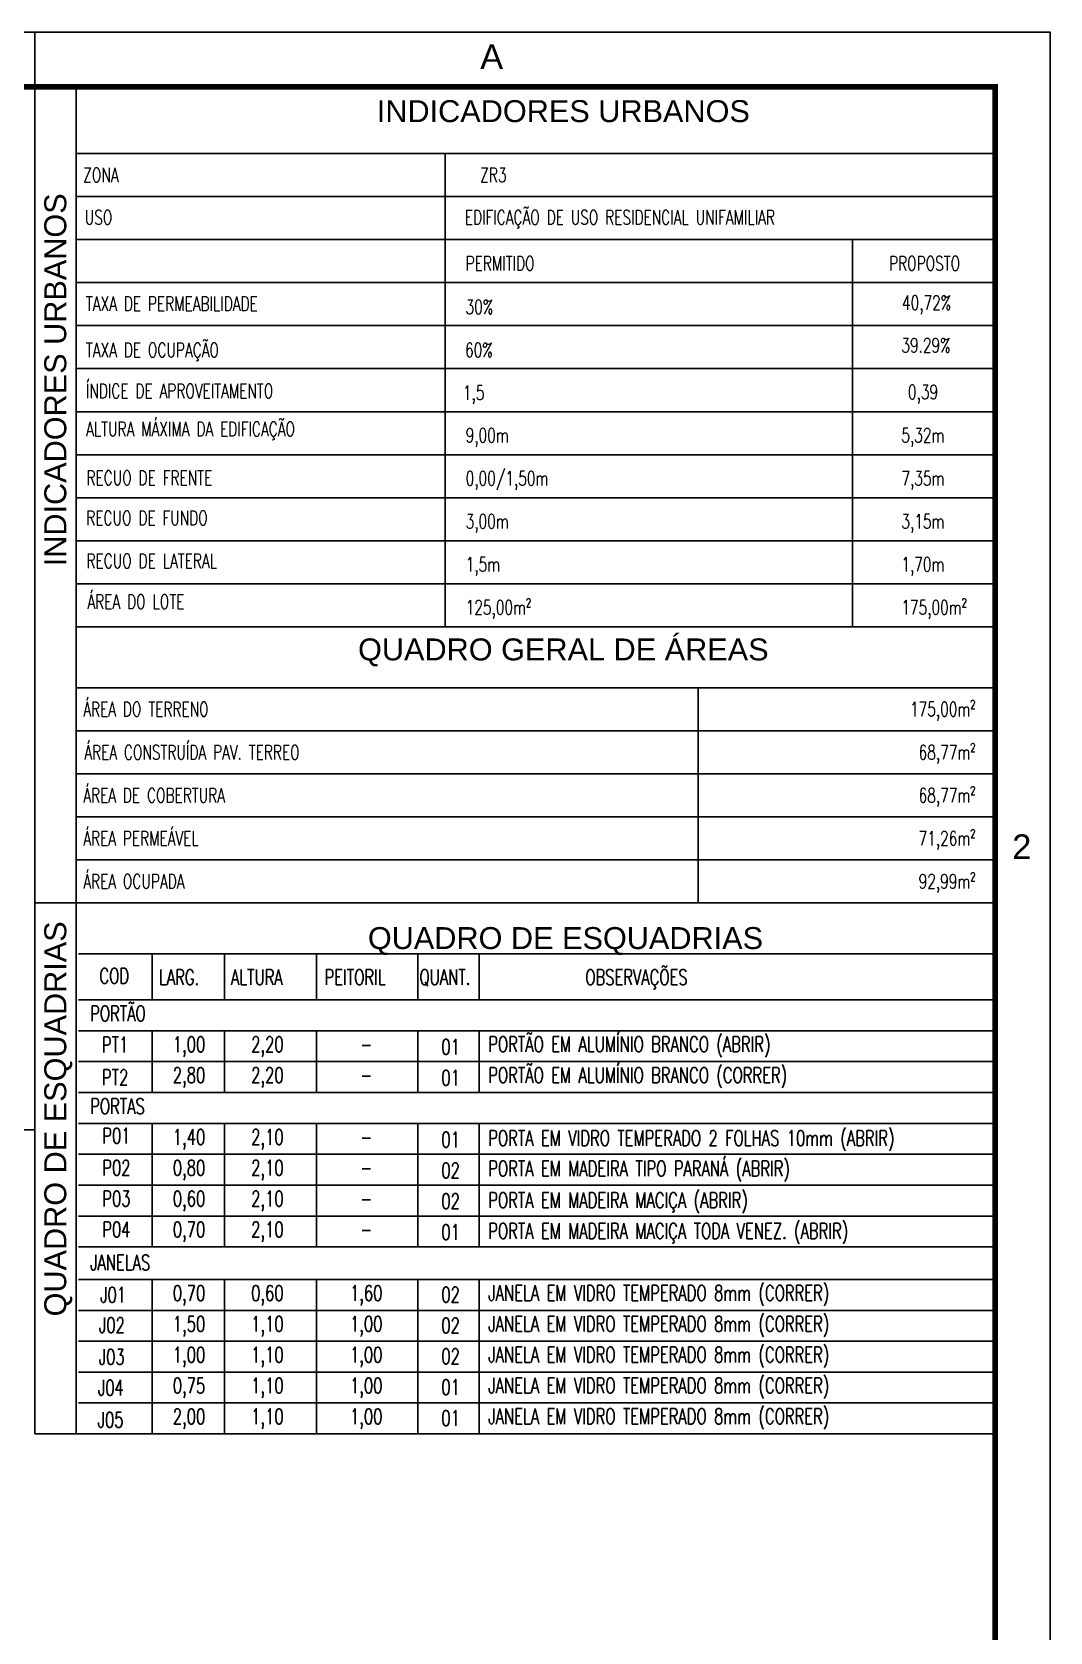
# Model space of a CAD drawing. Header units: millimetres. Extents: x 3724 to 8454, y 143 to 322.
# Drawn here: x 3773.21 to 3787.13, y 165.38 to 187.26 of the extents above; entities that cross this region are included whole.
import ezdxf
from ezdxf.enums import TextEntityAlignment as Align

# ---------------------------------------------------------------- set-up
doc = ezdxf.new("R2010")
doc.units = ezdxf.units.MM
doc.header["$LTSCALE"] = 20
for name, color, linetype in [('A-LAY-9', 4, 'Continuous'), ('A-PEN-Y', 2, 'Continuous'), ('E-TXT-G', 3, 'Continuous'), ('P2', 1, 'Continuous'), ('TEXTO', 7, 'Continuous')]:
    doc.layers.add(name, color=color, linetype=linetype)
doc.styles.add('ARIAL', font='arial.ttf', dxfattribs={"height": 2})
doc.styles.add('REG80', font='romans.shx', dxfattribs={"width": 0.8, "height": 0.1})
doc.styles.add('WMF-ARIAL0', font='arial.ttf')

# ---------------------------------------------------------------- blocks, each defined once
blk = doc.blocks.new('PRANCHA')
at = {"color": 1}
blk.add_line((65.6, 58.4), (65.6, 59.4), dxfattribs=at)
blk.add_lwpolyline([(0, 0), (84.1, 0), (84.1, 59.4), (0, 59.4)], close=True, dxfattribs=at)
at = {"color": 4, "const_width": 0.1}
blk.add_lwpolyline([(2.5, 58.4), (83.1, 58.4), (83.1, 1), (2.5, 1)], close=True, dxfattribs=at)
at = {"color": 50, "linetype": 'Continuous', "style": 'ARIAL'}
for s, p in [('A', (73.925, 58.95)), ('2', (83.586, 44.55))]:
    blk.add_text(s, height=0.45, dxfattribs=at).set_placement(p, align=Align.MIDDLE)

msp = doc.modelspace()

# ---------------------------------------------------------------- linework, layer by layer
at = {"layer": 'A-PEN-Y'}
for p, q in [((3773.814, 185.595), (3786.376, 185.595)), ((3778.861, 185.595), (3778.861, 179.12)), ((3773.814, 185.006), (3786.376, 185.006)), ((3773.814, 184.418), (3786.376, 184.418)), ((3784.427, 184.418), (3784.427, 179.12)), ((3773.814, 183.829), (3786.376, 183.829)), ((3773.814, 183.24), (3786.376, 183.24)), ((3773.814, 182.652), (3786.376, 182.652)), ((3773.814, 182.063), (3786.376, 182.063)), ((3773.814, 182.063), (3786.376, 182.063)), ((3773.814, 182.063), (3786.376, 182.063)), ((3773.814, 182.063), (3786.376, 182.063)), ((3773.814, 182.063), (3786.376, 182.063)), ((3773.814, 182.063), (3786.376, 182.063)), ((3773.814, 182.063), (3786.376, 182.063)), ((3773.814, 181.475), (3786.376, 181.475)), ((3773.814, 180.886), (3786.376, 180.886)), ((3773.814, 180.886), (3786.376, 180.886)), ((3773.814, 180.297), (3786.376, 180.297)), ((3773.814, 180.297), (3786.376, 180.297)), ((3773.814, 179.709), (3786.376, 179.709)), ((3773.814, 179.12), (3786.376, 179.12)), ((3773.814, 178.29), (3786.376, 178.29)), ((3782.319, 178.29), (3782.319, 175.347)), ((3773.814, 177.702), (3786.376, 177.702)), ((3773.814, 177.113), (3786.376, 177.113)), ((3773.814, 176.525), (3786.376, 176.525)), ((3773.814, 175.936), (3786.376, 175.936)), ((3773.814, 175.347), (3786.376, 175.347)), ((3773.847, 174.653), (3786.409, 174.653)), ((3774.854, 174.021), (3774.854, 174.653)), ((3775.842, 174.021), (3775.842, 174.653)), ((3777.1, 174.021), (3777.1, 174.653)), ((3778.485, 174.021), (3778.485, 174.653)), ((3779.324, 174.021), (3779.324, 174.653)), ((3773.847, 174.021), (3786.409, 174.021)), ((3773.847, 173.599), (3786.409, 173.599)), ((3774.854, 173.177), (3774.854, 173.599)), ((3775.842, 173.177), (3775.842, 173.599)), ((3777.1, 173.177), (3777.1, 173.599)), ((3778.485, 173.177), (3778.485, 173.599)), ((3779.324, 173.177), (3779.324, 173.599)), ((3773.847, 173.177), (3786.409, 173.177)), ((3773.847, 173.177), (3786.409, 173.177)), ((3773.847, 173.177), (3786.409, 173.177)), ((3773.847, 173.177), (3786.409, 173.177)), ((3774.854, 172.756), (3774.854, 173.177)), ((3775.842, 172.756), (3775.842, 173.177)), ((3777.1, 172.756), (3777.1, 173.177)), ((3778.485, 172.756), (3778.485, 173.177)), ((3779.324, 172.756), (3779.324, 173.177)), ((3773.847, 172.756), (3786.409, 172.756)), ((3773.847, 172.756), (3786.409, 172.756)), ((3773.847, 172.756), (3786.409, 172.756)), ((3773.847, 172.756), (3786.409, 172.756)), ((3773.847, 172.331), (3786.409, 172.331)), ((3774.854, 170.645), (3774.854, 172.331)), ((3775.842, 170.645), (3775.842, 172.331)), ((3777.1, 170.645), (3777.1, 172.331)), ((3778.485, 170.645), (3778.485, 172.331)), ((3779.324, 170.645), (3779.324, 172.331)), ((3773.847, 171.91), (3786.409, 171.91)), ((3773.847, 171.488), (3786.409, 171.488)), ((3773.847, 171.066), (3786.409, 171.066)), ((3773.847, 171.066), (3786.409, 171.066)), ((3774.854, 171.066), (3774.854, 171.074)), ((3773.847, 170.645), (3786.409, 170.645)), ((3773.847, 170.645), (3786.409, 170.645)), ((3773.847, 170.197), (3786.409, 170.197)), ((3774.854, 168.089), (3774.854, 170.197)), ((3775.842, 168.089), (3775.842, 170.197)), ((3777.1, 168.089), (3777.1, 170.197)), ((3778.485, 168.089), (3778.485, 170.197)), ((3779.324, 169.776), (3779.324, 170.197)), ((3773.847, 169.776), (3786.409, 169.776)), ((3773.847, 169.776), (3786.409, 169.776)), ((3779.324, 169.354), (3779.324, 169.776)), ((3773.847, 169.354), (3786.409, 169.354)), ((3773.847, 169.354), (3786.409, 169.354)), ((3779.324, 168.932), (3779.324, 169.354)), ((3773.847, 168.932), (3786.409, 168.932)), ((3773.847, 168.932), (3786.409, 168.932)), ((3779.324, 168.511), (3779.324, 168.932)), ((3773.847, 168.511), (3786.409, 168.511)), ((3773.847, 168.511), (3786.409, 168.511)), ((3779.324, 168.089), (3779.324, 168.511)), ((3773.814, 168.089), (3786.409, 168.089))]:
    msp.add_line(p, q, dxfattribs=at)
at = {"layer": 'P2'}
for p, q in [((3773.251, 186.505), (3773.251, 169.319)), ((3773.251, 168.089), (3773.251, 186.505)), ((3773.814, 186.505), (3773.814, 168.089)), ((3773.814, 175.347), (3773.251, 175.347)), ((3756.604, 172.246), (3773.251, 172.246)), ((3773.251, 168.089), (3786.409, 168.089))]:
    msp.add_line(p, q, dxfattribs=at)

# ---------------------------------------------------------------- block references
at = {"xscale": 0.75, "yscale": 0.75, "zscale": 0.75}
msp.add_blockref('PRANCHA', (3724.051, 142.705), dxfattribs=at)

# ---------------------------------------------------------------- texts
at = {"layer": 'A-LAY-9', "color": 2, "style": 'REG80', "width": 0.7}
for p in [(3779.448, 169.908), (3779.448, 169.486), (3779.448, 169.065), (3779.448, 168.643), (3779.448, 168.222)]:
    msp.add_text('JANELA EM VIDRO TEMPERADO 8mm (CORRER)', height=0.21081, dxfattribs=at).set_placement(p)
at = {"layer": 'A-PEN-Y', "style": 'WMF-ARIAL0'}
for s, p in [('INDICADORES URBANOS', (3773.68, 179.95)), ('QUADRO DE ESQUADRIAS', (3773.68, 169.693))]:
    msp.add_text(s, height=0.3, rotation=90, dxfattribs=at).set_placement(p)
at = {"layer": 'A-PEN-Y', "style": 'REG80', "width": 0.7}
for s, height, p in [('ÍNDICE DE APROVEITAMENTO', 0.19621, (3773.948, 182.25)), ('1,5', 0.1962, (3779.101, 182.227)), ('0,39', 0.1962, (3785.184, 182.236)), ('ALTURA MÁXIMA DA EDIFICAÇÃO', 0.19621, (3773.951, 181.728)), ('9,00m', 0.1962, (3779.139, 181.644)), ('5,32m', 0.1962, (3785.094, 181.644)), ('0,00/1,50m', 0.1962, (3779.139, 181.055)), ('7,35m', 0.1962, (3785.094, 181.055)), ('ÁREA DE COBERTURA', 0.19621, (3773.912, 176.72)), ('ÁREA PERMEÁVEL', 0.19621, (3773.912, 176.132)), ('ÁREA OCUPADA', 0.19621, (3773.912, 175.543)), ('LARG.', 0.2108, (3774.947, 174.226)), ('ALTURA', 0.2108, (3775.931, 174.226)), ('PEITORIL', 0.2108, (3777.211, 174.226)), ('QUANT.', 0.2108, (3778.508, 174.228)), ('OBSERVAÇÕES', 0.21081, (3780.775, 174.226)), ('PORTÃO', 0.2108, (3774.007, 173.73)), ('PT1', 0.2108, (3774.168, 173.303)), ('PT2', 0.2108, (3774.168, 172.857)), ('PORTAS', 0.2108, (3774.007, 172.462)), ('P01', 0.2108, (3774.172, 172.058)), ('P02', 0.2108, (3774.172, 171.619)), ('P03', 0.2108, (3774.172, 171.198)), ('P04', 0.2108, (3774.172, 170.776)), ('JANELAS', 0.2108, (3774.006, 170.324)), ('J01', 0.2108, (3774.143, 169.883)), ('J02', 0.2108, (3774.126, 169.468)), ('J03', 0.2108, (3774.124, 169.034)), ('J04', 0.2108, (3774.113, 168.613)), ('J05', 0.2108, (3774.108, 168.174))]:
    msp.add_text(s, height=height, dxfattribs=at).set_placement(p)
for s, p in [('71,26m²', (3786.107, 176.132)), ('92,99m²', (3786.107, 175.543))]:
    msp.add_text(s, height=0.1962, dxfattribs=at).set_placement(p, align=Align.RIGHT)
for s, height, p in [('COD', 0.2108, (3774.336, 174.243)), ('1,00', 0.2108, (3775.358, 173.308)), ('2,20', 0.2108, (3776.429, 173.308)), ('-', 0.211, (3777.78, 173.308)), ('01', 0.2108, (3778.933, 173.273)), ('2,80', 0.2108, (3775.358, 172.887)), ('2,20', 0.2108, (3776.429, 172.887)), ('01', 0.2108, (3778.933, 172.851)), ('-', 0.211, (3777.78, 172.887)), ('1,40', 0.2108, (3775.358, 172.041)), ('2,10', 0.2108, (3776.429, 172.041)), ('01', 0.2108, (3778.933, 172.005)), ('-', 0.211, (3777.78, 172.041)), ('0,80', 0.2108, (3775.358, 171.619)), ('2,10', 0.2108, (3776.429, 171.619)), ('02', 0.2108, (3778.933, 171.584)), ('-', 0.211, (3777.78, 171.619)), ('0,60', 0.2108, (3775.358, 171.198)), ('2,10', 0.2108, (3776.429, 171.198)), ('02', 0.2108, (3778.933, 171.162)), ('-', 0.211, (3777.78, 171.198)), ('0,70', 0.2108, (3775.358, 170.776)), ('2,10', 0.2108, (3776.429, 170.776)), ('-', 0.211, (3777.78, 170.776)), ('01', 0.2108, (3778.933, 170.74)), ('0,70', 0.2108, (3775.358, 169.907)), ('0,60', 0.2108, (3776.429, 169.907)), ('1,60', 0.2108, (3777.78, 169.907)), ('02', 0.2108, (3778.933, 169.885)), ('1,50', 0.2108, (3775.358, 169.485)), ('1,10', 0.2108, (3776.429, 169.485)), ('1,00', 0.2108, (3777.78, 169.485)), ('02', 0.2108, (3778.933, 169.463)), ('1,00', 0.2108, (3775.358, 169.064)), ('1,10', 0.2108, (3776.429, 169.064)), ('1,00', 0.2108, (3777.78, 169.064)), ('02', 0.2108, (3778.933, 169.042)), ('0,75', 0.2108, (3775.358, 168.642)), ('1,10', 0.2108, (3776.429, 168.642)), ('1,00', 0.2108, (3777.78, 168.642)), ('01', 0.2108, (3778.933, 168.62)), ('2,00', 0.2108, (3775.358, 168.22)), ('1,10', 0.2108, (3776.429, 168.22)), ('1,00', 0.2108, (3777.78, 168.22)), ('01', 0.2108, (3778.933, 168.198))]:
    msp.add_text(s, height=height, dxfattribs=at).set_placement(p, align=Align.CENTER)
at = {"layer": 'E-TXT-G', "color": 2, "style": 'REG80', "width": 0.7}
for s, height, p in [('ZONA', 0.1962, (3773.912, 185.202)), ('EDIFICAÇÃO DE USO RESIDENCIAL UNIFAMILIAR', 0.19621, (3779.127, 184.623)), ('USO', 0.1962, (3773.933, 184.623)), ('PERMITIDO', 0.1962, (3779.138, 183.993)), ('PROPOSTO', 0.1962, (3784.926, 183.993)), ('TAXA DE PERMEABILIDADE', 0.19621, (3773.948, 183.442)), ('30%%%', 0.1962, (3779.138, 183.399)), ('40,72%%%', 0.1962, (3785.103, 183.454)), ('TAXA DE OCUPAÇÃO', 0.19621, (3773.948, 182.809)), ('60%%%', 0.1962, (3779.131, 182.81)), ('39.29%%%', 0.1962, (3785.094, 182.874)), ('RECUO DE FRENTE', 0.19621, (3773.956, 181.061)), ('RECUO DE FUNDO', 0.19621, (3773.953, 180.513)), ('3,00m', 0.1962, (3779.139, 180.466)), ('3,15m', 0.1962, (3785.094, 180.466)), ('RECUO DE LATERAL', 0.19621, (3773.956, 179.926)), ('1,5m', 0.1962, (3779.139, 179.878)), ('1,70m', 0.1962, (3785.094, 179.878)), ('ÁREA DO LOTE', 0.19621, (3773.969, 179.367)), ('125,00m²', 0.1962, (3779.139, 179.289)), ('175,00m²', 0.1962, (3785.094, 179.289)), ('ÁREA DO TERRENO', 0.19621, (3773.912, 177.898)), ('ÁREA CONSTRUÍDA PAV. TERREO', 0.19621, (3773.926, 177.309)), ('PORTÃO EM ALUMÍNIO BRANCO (ABRIR)', 0.21081, (3779.448, 173.31)), ('PORTÃO EM ALUMÍNIO BRANCO (CORRER)', 0.21081, (3779.448, 172.888)), ('PORTA EM VIDRO TEMPERADO 2 FOLHAS 10mm (ABRIR)', 0.21081, (3779.448, 172.026)), ('PORTA EM MADEIRA TIPO PARANÁ (ABRIR)', 0.21081, (3779.448, 171.609)), ('PORTA EM MADEIRA MACIÇA (ABRIR)', 0.21081, (3779.448, 171.177)), ('PORTA EM MADEIRA MACIÇA TODA VENEZ. (ABRIR)', 0.21081, (3779.448, 170.756))]:
    msp.add_text(s, height=height, dxfattribs=at).set_placement(p)
for s, p in [('ZR3', (3779.698, 185.202)), ('175,00m²', (3786.107, 177.898)), ('68,77m²', (3786.107, 177.309)), ('68,77m²', (3786.107, 176.72))]:
    msp.add_text(s, height=0.1962, dxfattribs=at).set_placement(p, align=Align.RIGHT)
at = {"layer": 'TEXTO', "color": 253, "style": 'WMF-ARIAL0'}
for s, p in [('INDICADORES URBANOS', (3780.474, 186.023)), ('QUADRO GERAL DE ÁREAS', (3780.474, 178.663))]:
    msp.add_text(s, height=0.3, dxfattribs=at).set_placement(p, align=Align.CENTER)
msp.add_text('QUADRO DE ESQUADRIAS', height=0.3, dxfattribs=at).set_placement((3777.802, 174.716))

doc.saveas('drawing.dxf')
